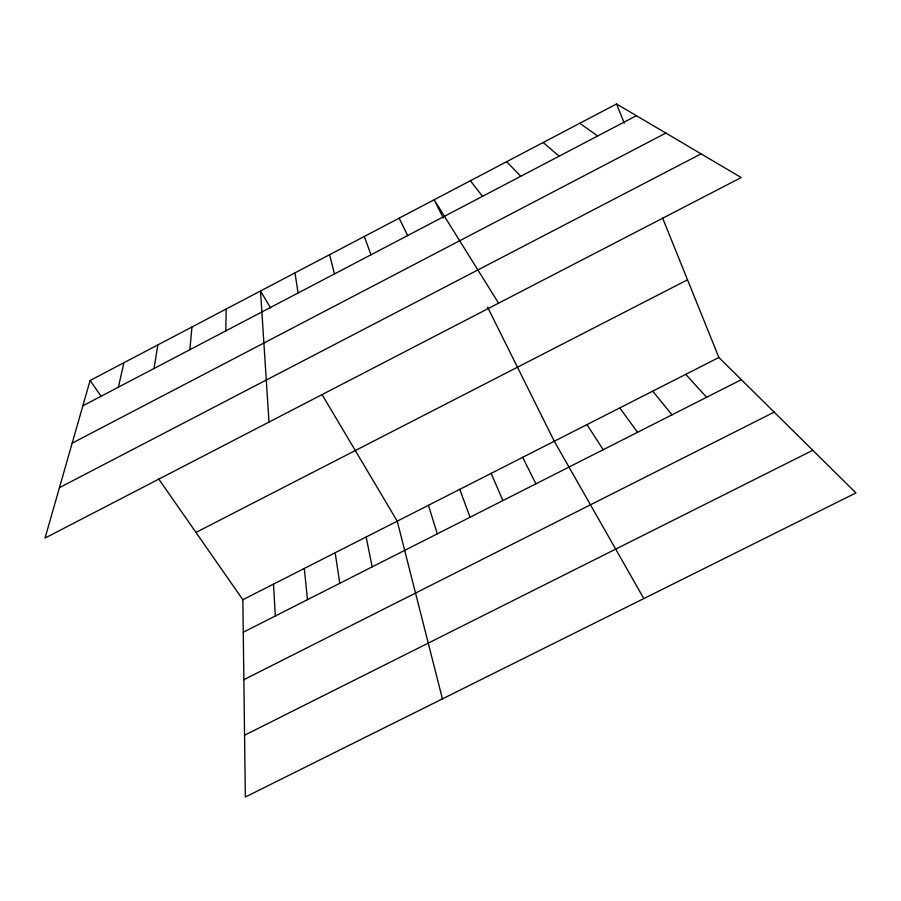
<?xml version="1.0" encoding="UTF-8"?>
<svg xmlns="http://www.w3.org/2000/svg" width="901" height="901" viewBox="0 0 901 901"><rect width="100%" height="100%" fill="white"/><g stroke="black" fill="none" stroke-linecap="round" stroke-linejoin="round"><path stroke-width="1.35" d="M225.791 330.881L226.174 309.02M189.841 349.723L191.958 326.984M154.048 368.475L157.878 344.892M118.391 387.171L123.921 362.72M90.1 380.492L45.05 538.055L741.208 177.542L616.543 103.964L90.1 380.492L101.329 396.62M82.869 405.788L636.399 115.688M72.181 443.157L665.85 133.066M59.466 487.632L701.068 153.857M195.956 532.435L687.531 279.817M242.853 599.728L718.885 357.483L855.95 492.926L245.342 797.036L242.853 599.728L158.621 478.848M243.259 632.243L741.332 379.67M243.856 679.681L774.184 412.129M244.554 735.227L812.803 450.286M579.782 123.279L597.69 135.972M543.157 142.516L559.138 156.177M506.677 161.673L520.755 176.292M685.74 374.354L706.609 397.273M652.696 391.169L672.011 414.82M470.345 180.763L482.519 196.339M619.775 407.916L637.536 432.3M586.968 424.619L603.197 449.723M498.58 303.186L434.158 199.774L443.247 218.031M270.57 307.928L260.513 290.978L269.005 422.073M322.006 394.503L397.251 521.161L442.425 698.872M643.821 598.579L554.284 441.253L487.61 307.218M522.659 457.336L535.881 483.848M399.166 218.155L407.635 235.578M491.146 473.374L502.904 500.573M616.543 103.964L624.292 123.167M662.618 218.11L718.885 357.483M459.747 489.356L470.052 517.23M364.308 236.456L370.975 254.792M428.437 505.281L437.3 533.842M329.575 254.701L334.462 273.927M366.155 536.985L372.169 566.875M294.976 272.879L298.096 292.983M335.172 552.752L339.767 583.296M304.301 568.463L307.489 599.672M273.521 584.118L275.312 615.98"/></g></svg>
